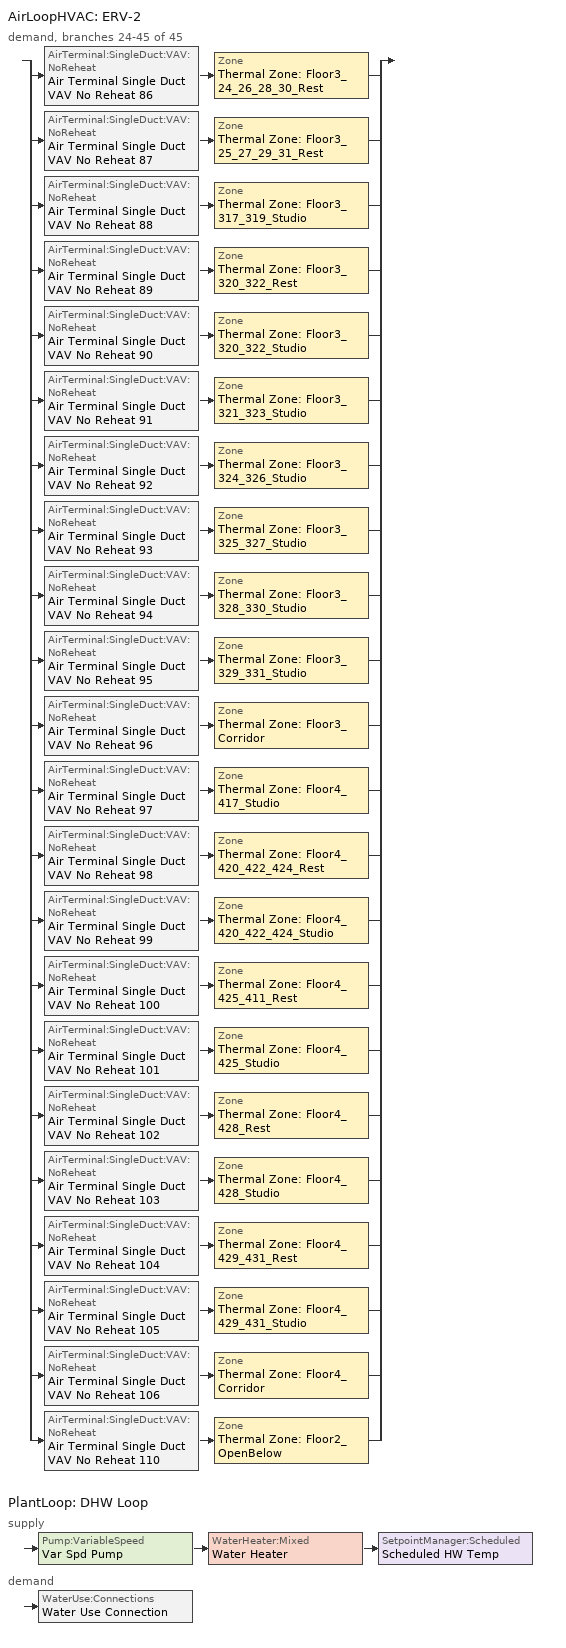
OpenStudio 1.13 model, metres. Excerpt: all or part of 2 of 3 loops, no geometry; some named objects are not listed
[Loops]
AirLoopHVAC 'ERV-2'
 demand, branches 24-45 of 45: split
  | AirTerminal:SingleDuct:VAV:NoReheat 'Air Terminal Single Duct VAV No Reheat 86' > Zone 'Thermal Zone: Floor3_24_26_28_30_Rest'
  | AirTerminal:SingleDuct:VAV:NoReheat 'Air Terminal Single Duct VAV No Reheat 87' > Zone 'Thermal Zone: Floor3_25_27_29_31_Rest'
  | AirTerminal:SingleDuct:VAV:NoReheat 'Air Terminal Single Duct VAV No Reheat 88' > Zone 'Thermal Zone: Floor3_317_319_Studio'
  | AirTerminal:SingleDuct:VAV:NoReheat 'Air Terminal Single Duct VAV No Reheat 89' > Zone 'Thermal Zone: Floor3_320_322_Rest'
  | AirTerminal:SingleDuct:VAV:NoReheat 'Air Terminal Single Duct VAV No Reheat 90' > Zone 'Thermal Zone: Floor3_320_322_Studio'
  | AirTerminal:SingleDuct:VAV:NoReheat 'Air Terminal Single Duct VAV No Reheat 91' > Zone 'Thermal Zone: Floor3_321_323_Studio'
  | AirTerminal:SingleDuct:VAV:NoReheat 'Air Terminal Single Duct VAV No Reheat 92' > Zone 'Thermal Zone: Floor3_324_326_Studio'
  | AirTerminal:SingleDuct:VAV:NoReheat 'Air Terminal Single Duct VAV No Reheat 93' > Zone 'Thermal Zone: Floor3_325_327_Studio'
  | AirTerminal:SingleDuct:VAV:NoReheat 'Air Terminal Single Duct VAV No Reheat 94' > Zone 'Thermal Zone: Floor3_328_330_Studio'
  | AirTerminal:SingleDuct:VAV:NoReheat 'Air Terminal Single Duct VAV No Reheat 95' > Zone 'Thermal Zone: Floor3_329_331_Studio'
  | AirTerminal:SingleDuct:VAV:NoReheat 'Air Terminal Single Duct VAV No Reheat 96' > Zone 'Thermal Zone: Floor3_Corridor'
  | AirTerminal:SingleDuct:VAV:NoReheat 'Air Terminal Single Duct VAV No Reheat 97' > Zone 'Thermal Zone: Floor4_417_Studio'
  | AirTerminal:SingleDuct:VAV:NoReheat 'Air Terminal Single Duct VAV No Reheat 98' > Zone 'Thermal Zone: Floor4_420_422_424_Rest'
  | AirTerminal:SingleDuct:VAV:NoReheat 'Air Terminal Single Duct VAV No Reheat 99' > Zone 'Thermal Zone: Floor4_420_422_424_Studio'
  | AirTerminal:SingleDuct:VAV:NoReheat 'Air Terminal Single Duct VAV No Reheat 100' > Zone 'Thermal Zone: Floor4_425_411_Rest'
  | AirTerminal:SingleDuct:VAV:NoReheat 'Air Terminal Single Duct VAV No Reheat 101' > Zone 'Thermal Zone: Floor4_425_Studio'
  | AirTerminal:SingleDuct:VAV:NoReheat 'Air Terminal Single Duct VAV No Reheat 102' > Zone 'Thermal Zone: Floor4_428_Rest'
  | AirTerminal:SingleDuct:VAV:NoReheat 'Air Terminal Single Duct VAV No Reheat 103' > Zone 'Thermal Zone: Floor4_428_Studio'
  | AirTerminal:SingleDuct:VAV:NoReheat 'Air Terminal Single Duct VAV No Reheat 104' > Zone 'Thermal Zone: Floor4_429_431_Rest'
  | AirTerminal:SingleDuct:VAV:NoReheat 'Air Terminal Single Duct VAV No Reheat 105' > Zone 'Thermal Zone: Floor4_429_431_Studio'
  | AirTerminal:SingleDuct:VAV:NoReheat 'Air Terminal Single Duct VAV No Reheat 106' > Zone 'Thermal Zone: Floor4_Corridor'
  | AirTerminal:SingleDuct:VAV:NoReheat 'Air Terminal Single Duct VAV No Reheat 110' > Zone 'Thermal Zone: Floor2_OpenBelow'
PlantLoop 'DHW Loop'
 supply: Pump:VariableSpeed 'Var Spd Pump' > WaterHeater:Mixed 'Water Heater' > SetpointManager:Scheduled 'Scheduled HW Temp'
 demand: WaterUse:Connections 'Water Use Connection'
[Sizing:Zone] Zone Cooling Design Supply Air Temperature Input Method=SupplyAirTemperature; Zone Cooling Design Supply Air Temperature {C}=14; Zone Cooling Design Supply Air Temperature Difference {deltaC}=11.11; Zone Heating Design Supply Air Temperature Input Method=SupplyAirTemperature; Zone Heating Design Supply Air Temperature {C}=40; Zone Heating Design Supply Air Temperature Difference {deltaC}=11.11; Zone Cooling Design Supply Air Humidity Ratio {kg-H2O/kg-air}=0.0085; Zone Heating Design Supply Air Humidity Ratio {kg-H2O/kg-air}=0.008; Cooling Design Air Flow Method=DesignDay; Heating Design Air Flow Method=DesignDay; Account for Dedicated Outdoor Air System=No; Dedicated Outdoor Air System Control Strategy=NeutralSupplyAir; Dedicated Outdoor Air Low Setpoint Temperature for Design {C}=autosize; Dedicated Outdoor Air High Setpoint Temperature for Design {C}=autosize
Thermal Zone: Floor3_25_27_29_31_Rest; Thermal Zone: Floor4_420_422_424_Studio; Thermal Zone: Floor4_425_411_Rest; Thermal Zone: Floor3_24_26_28_30_Rest; Thermal Zone: Floor4_428_Studio; Thermal Zone: Floor4_417_Studio; Thermal Zone: Floor3_317_319_Studio; Thermal Zone: Floor4_425_Studio; Thermal Zone: Floor3_324_326_Studio; Thermal Zone: Floor4_429_431_Rest; Thermal Zone: Floor3_Corridor; Thermal Zone: Floor4_420_422_424_Rest; Thermal Zone: Floor3_328_330_Studio; Thermal Zone: Floor3_321_323_Studio; Thermal Zone: Floor3_320_322_Rest; Thermal Zone: Floor3_320_322_Studio; Thermal Zone: Floor3_325_327_Studio; Thermal Zone: Floor4_Corridor; Thermal Zone: Floor4_428_Rest; Thermal Zone: Floor3_329_331_Studio; Thermal Zone: Floor2_OpenBelow; Thermal Zone: Floor4_429_431_Studio
[Zone equipment]
Thermal Zone: Floor3_25_27_29_31_Rest: EF- Rest 6, Air Terminal Single Duct VAV No Reheat 87, FCU - 3RD FLOOR 2
Thermal Zone: Floor4_420_422_424_Studio: Air Terminal Single Duct VAV No Reheat 99, FCU - 4TH FLOOR 6
Thermal Zone: Floor4_425_411_Rest: EF- Rest 7, Air Terminal Single Duct VAV No Reheat 100, FCU - 4TH FLOOR 7
Thermal Zone: Floor3_24_26_28_30_Rest: EF- Rest 8, Air Terminal Single Duct VAV No Reheat 86, FCU - 3RD FLOOR 1
Thermal Zone: Floor4_428_Studio: Air Terminal Single Duct VAV No Reheat 103, FCU - 4TH FLOOR 10
Thermal Zone: Floor4_417_Studio: Air Terminal Single Duct VAV No Reheat 97, FCU - 4TH FLOOR 4
Thermal Zone: Floor3_317_319_Studio: Air Terminal Single Duct VAV No Reheat 88, FCU - 3RD FLOOR 3
Thermal Zone: Floor4_425_Studio: Air Terminal Single Duct VAV No Reheat 101, FCU - 4TH FLOOR 8
Thermal Zone: Floor3_324_326_Studio: Air Terminal Single Duct VAV No Reheat 92, FCU - 3RD FLOOR 7
Thermal Zone: Floor4_429_431_Rest: EF- Rest 13, Air Terminal Single Duct VAV No Reheat 104, FCU - 4TH FLOOR 11
Thermal Zone: Floor3_Corridor: Air Terminal Single Duct VAV No Reheat 96
Thermal Zone: Floor4_420_422_424_Rest: EF- Rest 16, Air Terminal Single Duct VAV No Reheat 98, FCU - 4TH FLOOR 5
Thermal Zone: Floor3_328_330_Studio: Air Terminal Single Duct VAV No Reheat 94, FCU - 3RD FLOOR 9
Thermal Zone: Floor3_321_323_Studio: Air Terminal Single Duct VAV No Reheat 91, FCU - 3RD FLOOR 6
Thermal Zone: Floor3_320_322_Rest: EF- Rest 23, Air Terminal Single Duct VAV No Reheat 89, FCU - 3RD FLOOR 4
Thermal Zone: Floor3_320_322_Studio: Air Terminal Single Duct VAV No Reheat 90, FCU - 3RD FLOOR 5
Thermal Zone: Floor3_325_327_Studio: Air Terminal Single Duct VAV No Reheat 93, FCU - 3RD FLOOR 8
Thermal Zone: Floor4_Corridor: Air Terminal Single Duct VAV No Reheat 106
Thermal Zone: Floor4_428_Rest: EF- Rest 26, Air Terminal Single Duct VAV No Reheat 102, FCU - 4TH FLOOR 9
Thermal Zone: Floor3_329_331_Studio: Air Terminal Single Duct VAV No Reheat 95, FCU - 3RD FLOOR 10
Thermal Zone: Floor2_OpenBelow: Air Terminal Single Duct VAV No Reheat 110
Thermal Zone: Floor4_429_431_Studio: Air Terminal Single Duct VAV No Reheat 105, FCU - 4TH FLOOR 12
[Fan:ZoneExhaust] Availability Schedule=Always On Discrete; Fan Efficiency=0.75; Pressure Rise {Pa}=31.1361; Maximum Flow Rate {m3/s}=0.0188779; Flow Fraction Schedule=Always On Discrete; System Availability Manager Coupling Mode=Decoupled
EF- Rest 6; EF- Rest 7; EF- Rest 8; EF- Rest 13; EF- Rest 16; EF- Rest 23; EF- Rest 26
[SetpointManager:Scheduled]
Scheduled HW Temp: Control Variable=Temperature; Schedule=Hot Water Temperature
[AirTerminal:SingleDuct:VAV:NoReheat] Availability Schedule=Always On Discrete; Maximum Air Flow Rate {m3/s}=autosize; Zone Minimum Air Flow Input Method=Constant; Constant Minimum Air Flow Fraction=0.3; Control For Outdoor Air=No
Air Terminal Single Duct VAV No Reheat 86; Air Terminal Single Duct VAV No Reheat 87; Air Terminal Single Duct VAV No Reheat 88; Air Terminal Single Duct VAV No Reheat 89; Air Terminal Single Duct VAV No Reheat 90; Air Terminal Single Duct VAV No Reheat 91; Air Terminal Single Duct VAV No Reheat 92; Air Terminal Single Duct VAV No Reheat 93; Air Terminal Single Duct VAV No Reheat 94; Air Terminal Single Duct VAV No Reheat 95; Air Terminal Single Duct VAV No Reheat 96; Air Terminal Single Duct VAV No Reheat 97; Air Terminal Single Duct VAV No Reheat 98; Air Terminal Single Duct VAV No Reheat 99; Air Terminal Single Duct VAV No Reheat 100; Air Terminal Single Duct VAV No Reheat 101; Air Terminal Single Duct VAV No Reheat 102; Air Terminal Single Duct VAV No Reheat 103; Air Terminal Single Duct VAV No Reheat 104; Air Terminal Single Duct VAV No Reheat 105; Air Terminal Single Duct VAV No Reheat 106; Air Terminal Single Duct VAV No Reheat 110
[ZoneHVAC:TerminalUnit:VariableRefrigerantFlow] Terminal Unit Availability schedule=Always On Discrete 1; Supply Air Flow Rate During Cooling Operation {m3/s}=0.349241; Supply Air Flow Rate When No Cooling is Needed {m3/s}=autosize; Supply Air Flow Rate During Heating Operation {m3/s}=0.349241; Supply Air Flow Rate When No Heating is Needed {m3/s}=autosize; Outdoor Air Flow Rate During Cooling Operation {m3/s}=autosize; Outdoor Air Flow Rate During Heating Operation {m3/s}=autosize; Outdoor Air Flow Rate When No Cooling or Heating is Needed {m3/s}=autosize; Zone Terminal Unit On Parasitic Electric Energy Use {W}=30; Zone Terminal Unit Off Parasitic Electric Energy Use {W}=20; Rated Total Heating Capacity Sizing Ratio {W/W}=1
Name | Supply Air Fan Operating Mode Schedule | Supply Air Fan | Cooling Coil | Heating Coil
FCU - 3RD FLOOR 1 | Always On Discrete 15 | VRF Zone Terminal Fan 37 | VRF Zone Terminal Cooling Coil 37 | VRF Zone Terminal Heating Coil 37
FCU - 3RD FLOOR 2 | Always On Discrete 15 | VRF Zone Terminal Fan 38 | VRF Zone Terminal Cooling Coil 38 | VRF Zone Terminal Heating Coil 38
FCU - 3RD FLOOR 3 | Always On Discrete 15 | VRF Zone Terminal Fan 39 | VRF Zone Terminal Cooling Coil 39 | VRF Zone Terminal Heating Coil 39
FCU - 3RD FLOOR 4 | Always On Discrete 15 | VRF Zone Terminal Fan 40 | VRF Zone Terminal Cooling Coil 40 | VRF Zone Terminal Heating Coil 40
FCU - 3RD FLOOR 5 | Always On Discrete 15 | VRF Zone Terminal Fan 41 | VRF Zone Terminal Cooling Coil 41 | VRF Zone Terminal Heating Coil 41
FCU - 3RD FLOOR 6 | Always On Discrete 15 | VRF Zone Terminal Fan 42 | VRF Zone Terminal Cooling Coil 42 | VRF Zone Terminal Heating Coil 42
FCU - 3RD FLOOR 7 | Always On Discrete 15 | VRF Zone Terminal Fan 43 | VRF Zone Terminal Cooling Coil 43 | VRF Zone Terminal Heating Coil 43
FCU - 3RD FLOOR 8 | Always On Discrete 15 | VRF Zone Terminal Fan 44 | VRF Zone Terminal Cooling Coil 44 | VRF Zone Terminal Heating Coil 44
FCU - 3RD FLOOR 9 | Always On Discrete 15 | VRF Zone Terminal Fan 45 | VRF Zone Terminal Cooling Coil 45 | VRF Zone Terminal Heating Coil 45
FCU - 3RD FLOOR 10 | Always On Discrete 15 | VRF Zone Terminal Fan 46 | VRF Zone Terminal Cooling Coil 46 | VRF Zone Terminal Heating Coil 46
FCU - 4TH FLOOR 4 | Always On Discrete 23 | VRF Zone Terminal Fan 66 | VRF Zone Terminal Cooling Coil 66 | VRF Zone Terminal Heating Coil 66
FCU - 4TH FLOOR 5 | Always On Discrete 23 | VRF Zone Terminal Fan 67 | VRF Zone Terminal Cooling Coil 67 | VRF Zone Terminal Heating Coil 67
FCU - 4TH FLOOR 6 | Always On Discrete 23 | VRF Zone Terminal Fan 68 | VRF Zone Terminal Cooling Coil 68 | VRF Zone Terminal Heating Coil 68
FCU - 4TH FLOOR 7 | Always On Discrete 23 | VRF Zone Terminal Fan 69 | VRF Zone Terminal Cooling Coil 69 | VRF Zone Terminal Heating Coil 69
FCU - 4TH FLOOR 8 | Always On Discrete 23 | VRF Zone Terminal Fan 70 | VRF Zone Terminal Cooling Coil 70 | VRF Zone Terminal Heating Coil 70
FCU - 4TH FLOOR 9 | Always On Discrete 23 | VRF Zone Terminal Fan 71 | VRF Zone Terminal Cooling Coil 71 | VRF Zone Terminal Heating Coil 71
FCU - 4TH FLOOR 10 | Always On Discrete 23 | VRF Zone Terminal Fan 72 | VRF Zone Terminal Cooling Coil 72 | VRF Zone Terminal Heating Coil 72
FCU - 4TH FLOOR 11 | Always On Discrete 23 | VRF Zone Terminal Fan 73 | VRF Zone Terminal Cooling Coil 73 | VRF Zone Terminal Heating Coil 73
FCU - 4TH FLOOR 12 | Always On Discrete 23 | VRF Zone Terminal Fan 74 | VRF Zone Terminal Cooling Coil 74 | VRF Zone Terminal Heating Coil 74
[Fan:OnOff] Fan Efficiency=0.75; Pressure Rise {Pa}=62.2722; Maximum Flow Rate {m3/s}=0.349241; Motor Efficiency=0.8; Motor In Airstream Fraction=1
Name | Availability Schedule | Fan Power Ratio Function of Speed Ratio Curve | Fan Efficiency Ratio Function of Speed Ratio Curve
VRF Zone Terminal Fan 37; VRF Zone Terminal Fan 38; VRF Zone Terminal Fan 39; VRF Zone Terminal Fan 40; VRF Zone Terminal Fan 41; VRF Zone Terminal Fan 42; VRF Zone Terminal Fan 43; VRF Zone Terminal Fan 44; VRF Zone Terminal Fan 45; VRF Zone Terminal Fan 46 | Always On Discrete 16 | Fan On Off Power Curve 84 | Fan On Off Efficiency Curve 85
VRF Zone Terminal Fan 66; VRF Zone Terminal Fan 67; VRF Zone Terminal Fan 68; VRF Zone Terminal Fan 69; VRF Zone Terminal Fan 70; VRF Zone Terminal Fan 71; VRF Zone Terminal Fan 72; VRF Zone Terminal Fan 73; VRF Zone Terminal Fan 74 | Always On Discrete 24 | Fan On Off Power Curve 86 | Fan On Off Efficiency Curve 87
[Coil:Cooling:DX:VariableRefrigerantFlow] Rated Total Cooling Capacity {W}=7033.71; Rated Sensible Heat Ratio=autosize; Rated Air Flow Rate {m3/s}=0.349241
Name | Availability Schedule | Cooling Capacity Ratio Modifier Function of Temperature Curve | Cooling Capacity Modifier Curve Function of Flow Fraction
VRF Zone Terminal Cooling Coil 37; VRF Zone Terminal Cooling Coil 38; VRF Zone Terminal Cooling Coil 39; VRF Zone Terminal Cooling Coil 40; VRF Zone Terminal Cooling Coil 41; VRF Zone Terminal Cooling Coil 42; VRF Zone Terminal Cooling Coil 43; VRF Zone Terminal Cooling Coil 44; VRF Zone Terminal Cooling Coil 45; VRF Zone Terminal Cooling Coil 46 | Always On Discrete 17 | VRFTUCoolCapFT 84 | VRFACCoolCapFFF 85
VRF Zone Terminal Cooling Coil 66; VRF Zone Terminal Cooling Coil 67; VRF Zone Terminal Cooling Coil 68; VRF Zone Terminal Cooling Coil 69; VRF Zone Terminal Cooling Coil 70; VRF Zone Terminal Cooling Coil 71; VRF Zone Terminal Cooling Coil 72; VRF Zone Terminal Cooling Coil 73; VRF Zone Terminal Cooling Coil 74 | Always On Discrete 25 | VRFTUCoolCapFT 86 | VRFACCoolCapFFF 87
[Coil:Heating:DX:VariableRefrigerantFlow] Rated Total Heating Capacity {W}=7912.92; Rated Air Flow Rate {m3/s}=0.349241
Name | Availability Schedule | Heating Capacity Ratio Modifier Function of Temperature Curve | Heating Capacity Modifier Function of Flow Fraction Curve
VRF Zone Terminal Heating Coil 37; VRF Zone Terminal Heating Coil 38; VRF Zone Terminal Heating Coil 39; VRF Zone Terminal Heating Coil 40; VRF Zone Terminal Heating Coil 41; VRF Zone Terminal Heating Coil 42; VRF Zone Terminal Heating Coil 43; VRF Zone Terminal Heating Coil 44; VRF Zone Terminal Heating Coil 45; VRF Zone Terminal Heating Coil 46 | Always On Discrete 18 | Coil Heating DX Variable Refrigerant Flow 1 VRFTUHeatCAPFT 84 | Coil Heating DX Variable Refrigerant Flow 1 VRFACCoolCapFFF 85
VRF Zone Terminal Heating Coil 66; VRF Zone Terminal Heating Coil 67; VRF Zone Terminal Heating Coil 68; VRF Zone Terminal Heating Coil 69; VRF Zone Terminal Heating Coil 70; VRF Zone Terminal Heating Coil 71; VRF Zone Terminal Heating Coil 72; VRF Zone Terminal Heating Coil 73; VRF Zone Terminal Heating Coil 74 | Always On Discrete 26 | Coil Heating DX Variable Refrigerant Flow 1 VRFTUHeatCAPFT 86 | Coil Heating DX Variable Refrigerant Flow 1 VRFACCoolCapFFF 87
[WaterUse:Connections]
Water Use Connection: Water Use Equipment Name 1=Water Fixture
[WaterUse:Equipment]
Water Fixture: Water Use Equipment Definition=Water Fixture Definition; Space=Attic_Floor2; Flow Rate Fraction Schedule=LargeHotel Kitchen Equip
[WaterUse:Equipment:Definition]
Water Fixture Definition: Peak Flow Rate {m3/s}=0.000630902; Target Temperature Schedule=DHW Target Sch
[PlantLoop]
DHW Loop: Plant Loop Volume {m3}=Autocalculate; Load Distribution Scheme=Optimal
[Sizing:Plant]
DHW Loop: Loop Type=Heating; Design Loop Exit Temperature {C}=60; Loop Design Temperature Difference {deltaC}=11; Sizing Option=NonCoincident; Zone Timesteps in Averaging Window=1; Coincident Sizing Factor Mode=None
[WaterHeater:Mixed]
Water Heater: Tank Volume {m3}=1.36275; Setpoint Temperature Schedule=Water Heater Setpoint Temperature; Deadband Temperature Difference {deltaC}=2; Maximum Temperature Limit {C}=82.22; Heater Control Type=Cycle; Heater Maximum Capacity {W}=87921.3; Heater Fuel Type=NaturalGas; Heater Thermal Efficiency=0.8; Off Cycle Parasitic Fuel Consumption Rate {W}=20; Off Cycle Parasitic Fuel Type=NaturalGas; Off Cycle Parasitic Heat Fraction to Tank=0.8; On Cycle Parasitic Fuel Type=NaturalGas; Ambient Temperature Indicator=Schedule; Ambient Temperature Schedule=Water Heater Ambient Temperature; Off Cycle Loss Coefficient to Ambient Temperature {W/K}=6; On Cycle Loss Coefficient to Ambient Temperature {W/K}=6; Use Side Effectiveness=1; Source Side Effectiveness=1; Use Side Design Flow Rate {m3/s}=autosize; Source Side Design Flow Rate {m3/s}=autosize; Indirect Water Heating Recovery Time {hr}=1.5
[Pump:VariableSpeed]
Var Spd Pump: Rated Pump Head {Pa}=134508; Pump Control Type=Intermittent
[Schedule:Ruleset]
Name | Default Day Schedule | Summer Design Day Schedule | Winter Design Day Schedule
LargeHotel Kitchen Equip | LargeHotel Kitchen Equip Default Schedule | LargeHotel Kitchen Equip Summer Design Day | LargeHotel Kitchen Equip Winter Design Day
DHW Target Sch | DOAS Temperature Setpoint Schedule All Days 1
Water Heater Setpoint Temperature | Water Heater Setpoint Temperature Default
Water Heater Ambient Temperature | Water Heater Ambient Temperature Default
Hot Water Temperature | Hot Water Temperature Default | Hot Water Temperature Summer Design Day | Hot Water Temperature Winter Design Day
[Schedule:Day]
LargeHotel Kitchen Equip Default Schedule: 6, 0, 0.2, 7, 0, 0.25, 9, 0, 0.65, 10, 0, 0.25, 13, 0, 0.5, 16, 0, 0.35, 19, 0, 0.5, 21, 0, 0.65, 24, 0, 0.2
LargeHotel Kitchen Equip Summer Design Day: 24, 0, 1
LargeHotel Kitchen Equip Winter Design Day: 24, 0, 0
DOAS Temperature Setpoint Schedule All Days 1: 24, 0, 48.8889
Water Heater Setpoint Temperature Default; Hot Water Temperature Default; Hot Water Temperature Summer Design Day; Hot Water Temperature Winter Design Day: 24, 0, 60
Water Heater Ambient Temperature Default: 24, 0, 22
[Schedule:Constant] Value=1
Always On Discrete; Always On Discrete 1; Always On Discrete 15; Always On Discrete 16; Always On Discrete 17; Always On Discrete 18; Always On Discrete 23; Always On Discrete 24; Always On Discrete 25; Always On Discrete 26
[Curve:Biquadratic] Input Unit Type for X=Temperature; Input Unit Type for Y=Temperature; Output Unit Type=Dimensionless
Name | Coefficient1 Constant | Coefficient2 x | Coefficient3 x**2 | Coefficient4 y | Coefficient5 y**2 | Coefficient6 x*y | Minimum Value of x | Maximum Value of x | Minimum Value of y | Maximum Value of y | Minimum Curve Output | Maximum Curve Output
VRFTUCoolCapFT 84; VRFTUCoolCapFT 86 | 0.0585884 | 0.0587397 | -0.000210275 | 0.010937 | -0.000121955 | -0.000524662 | 15 | 23.89 | 20 | 43.33 | 0.8083 | 1.2583
Coil Heating DX Variable Refrigerant Flow 1 VRFTUHeatCAPFT 84; Coil Heating DX Variable Refrigerant Flow 1 VRFTUHeatCAPFT 86 | 0.375444 | 0.0668191 | -0.00194171 | 0.0442618 | -0.000400958 | -0.00148198 | 21.11 | 27.22 | -15 | 18.33 | 0.6074 | 1
[Curve:Quadratic] Coefficient1 Constant=0.8; Coefficient2 x=0.2; Coefficient3 x**2=0; Minimum Value of x=0.5; Maximum Value of x=1.5
VRFACCoolCapFFF 85; Coil Heating DX Variable Refrigerant Flow 1 VRFACCoolCapFFF 85; VRFACCoolCapFFF 87; Coil Heating DX Variable Refrigerant Flow 1 VRFACCoolCapFFF 87
[Curve:Cubic] Coefficient1 Constant=0.83; Coefficient2 x=0.17; Coefficient3 x**2=0; Coefficient4 x**3=0; Minimum Value of x=0; Maximum Value of x=1
Fan On Off Efficiency Curve 85; Fan On Off Efficiency Curve 87
[Curve:Exponent] Coefficient1 Constant=0.75; Coefficient2 Constant=0.25; Coefficient3 Constant=0; Minimum Value of x=0; Maximum Value of x=1
Fan On Off Power Curve 84; Fan On Off Power Curve 86
